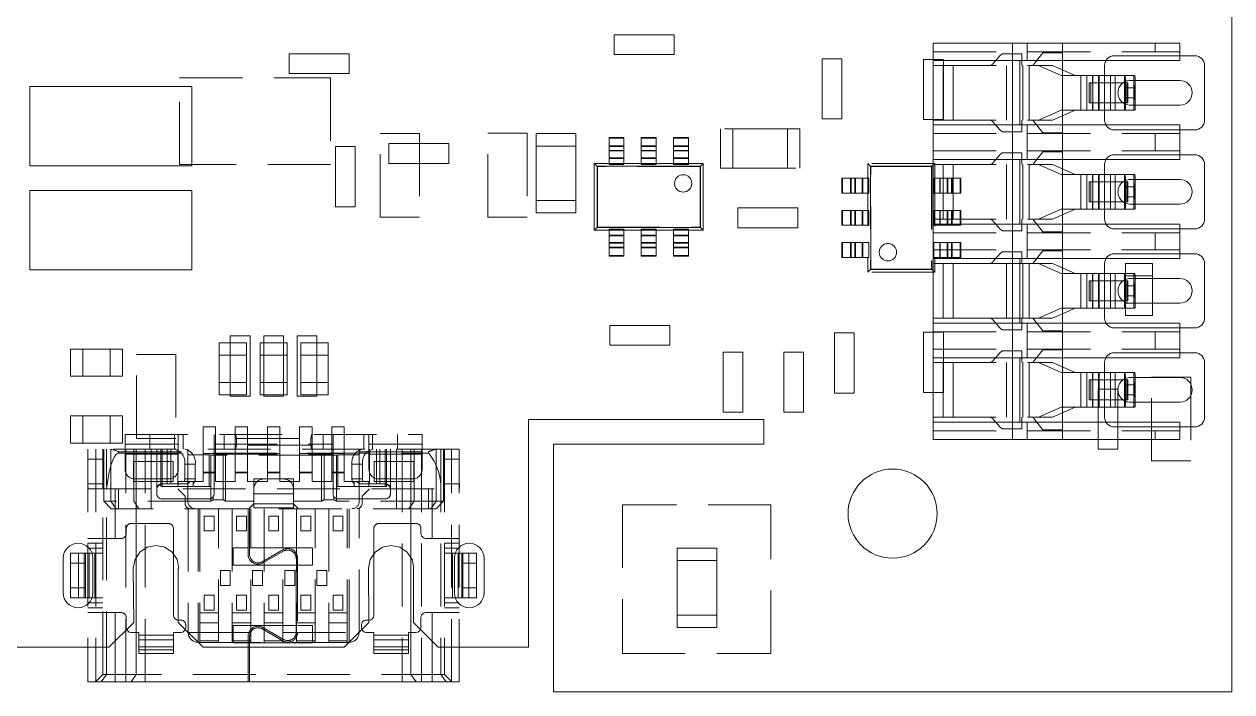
# Model space of a CAD drawing. Header units: millimetres. Extents: x 180.5 to 219.2, y 150.9 to 175.9.
# Drawn here: x 194.83 to 219.21, y 150.93 to 164.42 of the extents above; entities that cross this region are included whole.
import ezdxf

# ---------------------------------------------------------------- set-up
doc = ezdxf.new("R2010")
doc.units = ezdxf.units.MM
doc.linetypes.add('HIDDEN', pattern=[1.905, 1.27, -0.635])

msp = doc.modelspace()

# ---------------------------------------------------------------- linework, layer by layer
at = {"color": 7, "linetype": 'Continuous', "lineweight": 15}
for p, q in [((219.213, 150.934), (219.213, 168.534)), ((207.952, 164.208), (206.737, 164.208)), ((206.737, 163.809), (206.737, 164.208)), ((207.952, 163.809), (207.952, 164.208)), ((213.183, 164.034), (218.163, 164.034)), ((213.183, 156.034), (213.183, 164.034)), ((214.783, 156.034), (214.783, 164.034)), ((215.083, 163.684), (215.083, 164.034)), ((215.793, 164.034), (215.793, 156.034)), ((218.163, 164.034), (218.163, 163.684)), ((200.174, 163.425), (200.174, 163.824)), ((201.389, 163.824), (200.174, 163.824)), ((201.389, 163.425), (201.389, 163.824)), ((207.952, 163.809), (206.737, 163.809)), ((213.183, 163.684), (218.163, 163.684)), ((214.933, 162.384), (214.933, 163.684)), ((214.973, 163.824), (214.973, 163.584)), ((215.193, 163.584), (215.393, 163.844)), ((218.463, 163.784), (216.843, 163.784)), ((201.389, 163.425), (200.174, 163.425)), ((214.991, 163.584), (214.991, 162.484)), ((215.768, 163.384), (215.311, 163.584)), ((215.593, 163.584), (216.05, 163.384)), ((216.643, 162.484), (216.643, 163.584)), ((218.663, 162.484), (218.663, 163.584)), ((198.213, 163.159), (194.938, 163.159)), ((194.938, 163.159), (194.938, 161.559)), ((198.213, 163.159), (198.213, 161.559)), ((217.248, 163.384), (215.768, 163.384)), ((216.335, 163.234), (217.112, 163.234)), ((216.335, 162.834), (216.335, 163.234)), ((216.368, 162.834), (216.368, 163.234)), ((216.4, 163.234), (216.4, 163.384)), ((217.047, 163.234), (217.047, 163.384)), ((217.095, 163.234), (217.095, 162.834)), ((217.112, 163.234), (217.112, 162.834)), ((217.163, 163.284), (218.163, 163.284)), ((217.236, 162.684), (217.236, 163.384)), ((217.263, 162.731), (217.263, 163.336)), ((215.311, 162.484), (215.768, 162.684)), ((216.05, 162.684), (215.593, 162.484)), ((215.768, 162.684), (217.248, 162.684)), ((216.335, 162.834), (217.112, 162.834)), ((216.4, 162.684), (216.4, 162.834)), ((217.047, 162.684), (217.047, 162.834)), ((218.163, 162.784), (217.163, 162.784)), ((214.973, 162.484), (214.973, 162.244)), ((215.393, 162.224), (215.193, 162.484)), ((205.163, 160.859), (205.163, 162.209)), ((205.963, 162.209), (205.163, 162.209)), ((205.963, 162.209), (205.963, 161.959)), ((213.183, 162.384), (218.163, 162.384)), ((215.083, 161.684), (215.083, 162.384)), ((216.843, 162.284), (218.463, 162.284)), ((218.163, 162.384), (218.163, 161.684)), ((201.114, 161.948), (201.114, 160.733)), ((201.513, 161.948), (201.114, 161.948)), ((201.513, 161.948), (201.513, 160.733)), ((203.402, 162.008), (202.187, 162.008)), ((202.187, 161.609), (202.187, 162.008)), ((203.402, 161.609), (203.402, 162.008)), ((205.163, 161.959), (205.963, 161.959)), ((205.963, 161.959), (205.963, 160.609)), ((206.638, 161.588), (206.638, 162.134)), ((206.938, 162.134), (206.638, 162.134)), ((206.938, 161.962), (206.638, 161.962)), ((206.938, 161.588), (206.938, 162.134)), ((207.288, 161.588), (207.288, 162.134)), ((207.588, 162.134), (207.288, 162.134)), ((207.588, 161.962), (207.288, 161.962)), ((207.588, 161.588), (207.588, 162.134)), ((207.938, 161.588), (207.938, 162.134)), ((208.238, 162.134), (207.938, 162.134)), ((208.238, 161.962), (207.938, 161.962)), ((208.238, 161.588), (208.238, 162.134)), ((206.938, 161.871), (206.638, 161.871)), ((206.938, 161.859), (206.638, 161.859)), ((207.588, 161.871), (207.288, 161.871)), ((207.588, 161.859), (207.288, 161.859)), ((208.238, 161.871), (207.938, 161.871)), ((208.238, 161.859), (207.938, 161.859)), ((214.973, 161.824), (214.973, 161.584)), ((215.193, 161.584), (215.393, 161.844)), ((218.463, 161.784), (216.843, 161.784)), ((194.938, 161.559), (198.213, 161.559)), ((203.402, 161.609), (202.187, 161.609)), ((206.401, 161.546), (206.338, 161.609)), ((206.338, 161.609), (208.538, 161.609)), ((206.338, 160.259), (206.338, 161.609)), ((206.394, 160.315), (206.394, 161.553)), ((206.394, 161.553), (208.482, 161.553)), ((206.938, 161.588), (206.638, 161.588)), ((207.588, 161.588), (207.288, 161.588)), ((208.238, 161.588), (207.938, 161.588)), ((208.538, 161.609), (208.475, 161.546)), ((208.482, 161.553), (208.482, 160.315)), ((208.538, 160.259), (208.538, 161.609)), ((213.183, 161.684), (218.163, 161.684)), ((214.933, 160.384), (214.933, 161.684)), ((214.991, 161.584), (214.991, 160.484)), ((215.768, 161.384), (215.311, 161.584)), ((215.593, 161.584), (216.05, 161.384)), ((216.643, 160.484), (216.643, 161.584)), ((218.663, 160.484), (218.663, 161.584)), ((217.248, 161.384), (215.768, 161.384)), ((216.335, 161.234), (217.112, 161.234)), ((216.335, 160.834), (216.335, 161.234)), ((216.368, 160.834), (216.368, 161.234)), ((216.4, 161.234), (216.4, 161.384)), ((217.047, 161.234), (217.047, 161.384)), ((217.095, 161.234), (217.095, 160.834)), ((217.112, 161.234), (217.112, 160.834)), ((217.163, 161.284), (218.163, 161.284)), ((217.236, 160.684), (217.236, 161.384)), ((217.263, 160.731), (217.263, 161.336)), ((194.938, 161.059), (194.938, 159.459)), ((198.213, 161.059), (194.938, 161.059)), ((198.213, 161.059), (198.213, 159.459)), ((201.513, 160.733), (201.114, 160.733)), ((205.963, 160.859), (205.163, 160.859)), ((205.163, 160.859), (205.163, 160.609)), ((216.335, 160.834), (217.112, 160.834)), ((216.4, 160.684), (216.4, 160.834)), ((217.047, 160.684), (217.047, 160.834)), ((218.163, 160.784), (217.163, 160.784)), ((205.963, 160.609), (205.163, 160.609)), ((214.973, 160.484), (214.973, 160.244)), ((215.393, 160.224), (215.193, 160.484)), ((215.311, 160.484), (215.768, 160.684)), ((216.05, 160.684), (215.593, 160.484)), ((215.768, 160.684), (217.248, 160.684)), ((206.338, 160.259), (206.401, 160.322)), ((206.338, 160.259), (208.538, 160.259)), ((206.394, 160.315), (208.482, 160.315)), ((206.938, 160.28), (206.638, 160.28)), ((206.638, 159.734), (206.638, 160.28)), ((206.938, 159.734), (206.938, 160.28)), ((207.588, 160.28), (207.288, 160.28)), ((207.288, 159.734), (207.288, 160.28)), ((207.588, 159.734), (207.588, 160.28)), ((208.238, 160.28), (207.938, 160.28)), ((207.938, 159.734), (207.938, 160.28)), ((208.238, 159.734), (208.238, 160.28)), ((208.538, 160.259), (208.475, 160.322)), ((213.183, 160.384), (218.163, 160.384)), ((215.083, 159.684), (215.083, 160.384)), ((216.843, 160.284), (218.463, 160.284)), ((218.163, 160.384), (218.163, 159.684)), ((206.638, 160.009), (206.938, 160.009)), ((206.938, 159.997), (206.638, 159.997)), ((207.288, 160.009), (207.588, 160.009)), ((207.588, 159.997), (207.288, 159.997)), ((207.938, 160.009), (208.238, 160.009)), ((208.238, 159.997), (207.938, 159.997)), ((206.938, 159.906), (206.638, 159.906)), ((207.588, 159.906), (207.288, 159.906)), ((208.238, 159.906), (207.938, 159.906)), ((214.973, 159.824), (214.973, 159.584)), ((215.193, 159.584), (215.393, 159.844)), ((218.463, 159.784), (216.843, 159.784)), ((206.938, 159.734), (206.638, 159.734)), ((207.588, 159.734), (207.288, 159.734)), ((208.238, 159.734), (207.938, 159.734)), ((213.183, 159.684), (218.163, 159.684)), ((213.183, 159.584), (215.593, 159.584)), ((214.933, 158.384), (214.933, 159.684)), ((214.991, 159.584), (214.991, 158.484)), ((215.768, 159.384), (215.311, 159.584)), ((215.593, 159.584), (216.05, 159.384)), ((216.643, 158.484), (216.643, 159.584)), ((218.663, 158.484), (218.663, 159.584)), ((194.938, 159.459), (198.213, 159.459)), ((217.248, 159.384), (215.768, 159.384)), ((216.4, 159.234), (216.4, 159.384)), ((217.047, 159.234), (217.047, 159.384)), ((217.163, 159.284), (218.163, 159.284)), ((217.236, 158.684), (217.236, 159.384)), ((217.263, 158.731), (217.263, 159.336)), ((216.335, 159.234), (217.112, 159.234)), ((216.335, 158.834), (216.335, 159.234)), ((216.368, 158.834), (216.368, 159.234)), ((217.095, 159.234), (217.095, 158.834)), ((217.112, 159.234), (217.112, 158.834)), ((216.335, 158.834), (217.112, 158.834)), ((216.4, 158.684), (216.4, 158.834)), ((217.047, 158.684), (217.047, 158.834)), ((218.163, 158.784), (217.163, 158.784)), ((215.311, 158.484), (215.768, 158.684)), ((216.05, 158.684), (215.593, 158.484)), ((215.768, 158.684), (217.248, 158.684)), ((206.649, 157.935), (206.649, 158.334)), ((207.864, 158.334), (206.649, 158.334)), ((207.864, 157.935), (207.864, 158.334)), ((213.183, 158.484), (215.593, 158.484)), ((213.183, 158.384), (218.163, 158.384)), ((214.973, 158.484), (214.973, 158.244)), ((215.083, 157.684), (215.083, 158.384)), ((215.393, 158.224), (215.193, 158.484)), ((216.843, 158.284), (218.463, 158.284)), ((218.163, 158.384), (218.163, 157.684)), ((199.313, 157.984), (198.763, 157.984)), ((198.763, 157.984), (198.763, 156.934)), ((199.313, 156.934), (199.313, 157.984)), ((200.138, 157.984), (199.588, 157.984)), ((199.588, 157.984), (199.588, 156.934)), ((200.138, 156.934), (200.138, 157.984)), ((200.963, 157.984), (200.413, 157.984)), ((200.413, 157.984), (200.413, 156.934)), ((200.963, 156.934), (200.963, 157.984)), ((207.864, 157.935), (206.649, 157.935)), ((209.338, 157.798), (208.939, 157.798)), ((208.939, 157.798), (208.939, 156.583)), ((209.338, 157.798), (209.338, 156.583)), ((210.563, 157.798), (210.164, 157.798)), ((210.164, 157.798), (210.164, 156.583)), ((210.563, 157.798), (210.563, 156.583)), ((214.973, 157.824), (214.973, 157.584)), ((215.193, 157.584), (215.393, 157.844)), ((199.313, 157.734), (198.763, 157.734)), ((200.138, 157.734), (199.588, 157.734)), ((200.963, 157.734), (200.413, 157.734)), ((213.183, 157.684), (218.163, 157.684)), ((214.933, 156.384), (214.933, 157.684)), ((214.991, 157.584), (214.991, 156.484)), ((215.768, 157.384), (215.311, 157.584)), ((215.593, 157.584), (216.05, 157.384)), ((216.643, 156.484), (216.643, 157.584)), ((218.463, 157.784), (216.843, 157.784)), ((218.663, 156.484), (218.663, 157.584)), ((217.248, 157.384), (215.768, 157.384)), ((216.4, 157.234), (216.4, 157.384)), ((217.047, 157.234), (217.047, 157.384)), ((217.236, 156.684), (217.236, 157.384)), ((217.263, 156.731), (217.263, 157.336)), ((198.763, 157.184), (199.313, 157.184)), ((199.588, 157.184), (200.138, 157.184)), ((200.413, 157.184), (200.963, 157.184)), ((216.335, 157.234), (217.112, 157.234)), ((216.335, 156.834), (216.335, 157.234)), ((216.368, 156.834), (216.368, 157.234)), ((217.095, 157.234), (217.095, 156.834)), ((217.112, 157.234), (217.112, 156.834)), ((217.163, 157.284), (218.163, 157.284)), ((199.313, 156.934), (198.763, 156.934)), ((200.138, 156.934), (199.588, 156.934)), ((200.963, 156.934), (200.413, 156.934)), ((216.335, 156.834), (217.112, 156.834)), ((216.4, 156.684), (216.4, 156.834)), ((217.047, 156.684), (217.047, 156.834)), ((209.338, 156.583), (208.939, 156.583)), ((210.563, 156.583), (210.164, 156.583)), ((215.311, 156.484), (215.768, 156.684)), ((216.05, 156.684), (215.593, 156.484)), ((215.768, 156.684), (217.248, 156.684)), ((218.163, 156.784), (217.163, 156.784)), ((205.013, 156.434), (209.763, 156.434)), ((205.013, 151.834), (205.013, 156.434)), ((209.763, 156.434), (209.763, 155.934)), ((218.163, 156.384), (213.183, 156.384)), ((214.973, 156.484), (214.973, 156.244)), ((215.083, 156.034), (215.083, 156.384)), ((215.393, 156.224), (215.193, 156.484)), ((218.163, 156.034), (218.163, 156.384)), ((216.843, 156.284), (218.463, 156.284)), ((205.513, 155.934), (205.513, 150.934)), ((209.763, 155.934), (205.513, 155.934)), ((213.183, 156.034), (218.163, 156.034)), ((197.838, 154.234), (197.838, 152.484)), ((201.888, 152.484), (201.888, 154.234)), ((197.312, 153.858), (197.488, 153.893)), ((197.488, 153.893), (197.663, 153.858)), ((202.062, 153.858), (202.238, 153.893)), ((202.238, 153.893), (202.413, 153.858)), ((195.763, 153.734), (195.763, 152.834)), ((196.413, 153.734), (195.763, 153.734)), ((196.063, 152.834), (196.063, 153.734)), ((196.136, 153.734), (196.136, 152.834)), ((197.064, 153.609), (197.163, 153.758)), ((197.163, 153.758), (197.312, 153.858)), ((197.663, 153.858), (197.812, 153.758)), ((197.812, 153.758), (197.912, 153.609)), ((201.814, 153.609), (201.913, 153.758)), ((201.913, 153.758), (202.062, 153.858)), ((202.413, 153.858), (202.562, 153.758)), ((202.562, 153.758), (202.662, 153.609)), ((203.963, 153.734), (203.313, 153.734)), ((203.59, 153.734), (203.59, 152.834)), ((203.663, 153.734), (203.663, 152.834)), ((203.963, 152.834), (203.963, 153.734)), ((208.813, 153.834), (208.013, 153.834)), ((208.013, 152.484), (208.013, 153.834)), ((208.813, 153.834), (208.813, 153.584)), ((195.613, 153.634), (195.613, 152.934)), ((195.763, 153.534), (196.063, 153.534)), ((196.213, 152.934), (196.213, 153.634)), ((197.029, 153.434), (197.064, 153.609)), ((197.038, 152.334), (197.029, 153.434)), ((197.912, 153.609), (197.947, 153.434)), ((197.938, 153.434), (197.938, 152.334)), ((197.947, 153.434), (197.938, 153.434)), ((201.779, 153.434), (201.814, 153.609)), ((201.788, 152.334), (201.779, 153.434)), ((202.662, 153.609), (202.697, 153.434)), ((202.688, 153.434), (202.688, 152.334)), ((202.697, 153.434), (202.688, 153.434)), ((203.513, 153.634), (203.513, 152.934)), ((203.663, 153.534), (203.963, 153.534)), ((204.113, 152.934), (204.113, 153.634)), ((208.013, 153.584), (208.813, 153.584)), ((208.813, 153.584), (208.813, 152.234)), ((196.063, 153.034), (195.763, 153.034)), ((203.963, 153.034), (203.663, 153.034)), ((196.413, 152.834), (195.763, 152.834)), ((203.963, 152.834), (203.313, 152.834)), ((208.813, 152.484), (208.013, 152.484)), ((208.013, 152.484), (208.013, 152.234)), ((196.538, 151.834), (197.038, 152.334)), ((197.938, 152.384), (197.988, 152.384)), ((197.938, 152.334), (198.438, 151.834)), ((201.288, 151.834), (201.788, 152.334)), ((201.738, 152.384), (201.788, 152.384)), ((202.688, 152.334), (203.188, 151.834)), ((208.813, 152.234), (208.013, 152.234)), ((197.138, 152.134), (196.988, 152.134)), ((197.138, 151.707), (197.138, 152.134)), ((197.838, 152.081), (197.138, 152.081)), ((197.838, 151.707), (197.838, 152.134)), ((197.988, 152.134), (197.838, 152.134)), ((199.348, 151.134), (199.348, 152.058)), ((199.378, 151.134), (199.378, 152.058)), ((201.888, 152.134), (201.738, 152.134)), ((201.888, 151.707), (201.888, 152.134)), ((202.588, 152.081), (201.888, 152.081)), ((202.588, 151.707), (202.588, 152.134)), ((202.738, 152.134), (202.588, 152.134)), ((196.538, 151.834), (194.433, 151.834)), ((197.838, 151.846), (197.138, 151.846)), ((197.138, 151.782), (197.838, 151.782)), ((197.838, 151.707), (197.138, 151.707)), ((198.438, 151.834), (201.288, 151.834)), ((202.588, 151.846), (201.888, 151.846)), ((201.888, 151.782), (202.588, 151.782)), ((202.588, 151.707), (201.888, 151.707)), ((203.188, 151.834), (205.013, 151.834)), ((203.613, 151.134), (196.113, 151.134)), ((205.513, 150.934), (219.213, 150.934))]:
    msp.add_line(p, q, dxfattribs=at)
at = {"color": 7, "linetype": 'HIDDEN', "lineweight": 0}
for p, q in [((217.663, 164.034), (217.663, 163.859)), ((210.938, 163.723), (210.938, 162.508)), ((211.337, 163.723), (210.938, 163.723)), ((211.337, 163.723), (211.337, 162.508)), ((212.989, 163.71), (212.989, 162.495)), ((213.388, 163.71), (212.989, 163.71)), ((213.183, 163.859), (218.163, 163.859)), ((213.388, 163.71), (213.388, 162.495)), ((214.388, 163.618), (214.537, 163.79)), ((214.613, 163.824), (214.973, 163.824)), ((215.393, 163.844), (215.793, 163.844)), ((213.183, 163.584), (215.593, 163.584)), ((213.383, 163.584), (213.383, 162.484)), ((213.583, 162.484), (213.583, 163.584)), ((214.663, 163.584), (214.663, 162.484)), ((215.122, 163.584), (215.122, 162.484)), ((197.963, 161.584), (197.963, 163.334)), ((197.963, 163.334), (201.013, 163.334)), ((201.013, 163.334), (201.013, 161.584)), ((216.163, 163.384), (216.163, 162.684)), ((216.283, 162.684), (216.283, 163.384)), ((216.403, 162.684), (216.403, 163.384)), ((216.523, 162.684), (216.523, 163.384)), ((216.532, 163.384), (216.532, 162.684)), ((216.763, 163.384), (216.763, 162.684)), ((216.855, 162.684), (216.855, 163.384)), ((217.042, 163.384), (217.044, 163.384)), ((217.044, 163.384), (217.044, 162.684)), ((217.062, 162.759), (217.062, 163.309)), ((217.063, 162.73), (217.063, 163.335)), ((217.261, 163.294), (217.262, 163.336)), ((217.261, 162.774), (217.261, 163.294)), ((217.257, 163.134), (217.057, 163.134)), ((217.057, 163.134), (217.057, 162.934)), ((217.057, 162.934), (217.257, 162.934)), ((217.257, 162.934), (217.257, 163.134)), ((217.044, 162.684), (217.042, 162.684)), ((211.337, 162.508), (210.938, 162.508)), ((213.388, 162.495), (212.989, 162.495)), ((213.183, 162.484), (215.593, 162.484)), ((214.537, 162.278), (214.388, 162.45)), ((202.013, 162.214), (202.809, 162.214)), ((202.013, 160.522), (202.013, 162.214)), ((202.809, 162.214), (202.809, 160.522)), ((204.188, 160.524), (204.188, 162.216)), ((204.188, 162.216), (204.984, 162.216)), ((204.984, 162.216), (204.984, 160.524)), ((208.888, 161.509), (208.888, 162.309)), ((210.238, 162.309), (208.888, 162.309)), ((209.138, 162.309), (209.138, 161.509)), ((210.238, 161.509), (210.238, 162.309)), ((210.238, 162.309), (210.488, 162.309)), ((210.488, 161.509), (210.488, 162.309)), ((213.183, 162.209), (218.163, 162.209)), ((214.973, 162.244), (214.613, 162.244)), ((215.793, 162.224), (215.393, 162.224)), ((217.663, 161.859), (217.663, 162.209)), ((206.938, 162.121), (206.638, 162.121)), ((206.638, 161.949), (206.938, 161.949)), ((207.588, 162.121), (207.288, 162.121)), ((207.288, 161.949), (207.588, 161.949)), ((208.238, 162.121), (207.938, 162.121)), ((207.938, 161.949), (208.238, 161.949)), ((206.938, 161.721), (206.638, 161.721)), ((206.938, 161.709), (206.638, 161.709)), ((207.588, 161.721), (207.288, 161.721)), ((207.588, 161.709), (207.288, 161.709)), ((208.238, 161.721), (207.938, 161.721)), ((208.238, 161.709), (207.938, 161.709)), ((213.183, 161.859), (218.163, 161.859)), ((214.388, 161.618), (214.537, 161.79)), ((214.613, 161.824), (214.973, 161.824)), ((215.393, 161.844), (215.793, 161.844)), ((201.013, 161.584), (197.963, 161.584)), ((206.401, 161.546), (206.401, 160.322)), ((208.475, 161.546), (206.401, 161.546)), ((208.475, 160.322), (208.475, 161.546)), ((208.888, 161.509), (209.138, 161.509)), ((209.138, 161.509), (210.488, 161.509)), ((211.863, 161.609), (211.926, 161.546)), ((211.863, 161.609), (211.863, 159.409)), ((213.213, 161.609), (211.863, 161.609)), ((213.157, 161.553), (211.919, 161.553)), ((211.919, 161.553), (211.919, 159.465)), ((211.926, 159.472), (211.926, 161.546)), ((211.926, 161.546), (213.15, 161.546)), ((213.15, 161.546), (213.213, 161.609)), ((213.15, 161.546), (213.15, 159.472)), ((213.157, 161.553), (213.157, 159.465)), ((213.183, 161.584), (215.593, 161.584)), ((213.213, 161.609), (213.213, 159.409)), ((213.383, 161.584), (213.383, 160.484)), ((213.583, 160.484), (213.583, 161.584)), ((214.663, 161.584), (214.663, 160.484)), ((215.122, 161.584), (215.122, 160.484)), ((211.338, 161.309), (211.884, 161.309)), ((211.338, 161.009), (211.338, 161.309)), ((211.351, 161.009), (211.351, 161.309)), ((211.51, 161.009), (211.51, 161.309)), ((211.523, 161.309), (211.523, 161.009)), ((211.601, 161.009), (211.601, 161.309)), ((211.613, 161.009), (211.613, 161.309)), ((211.751, 161.009), (211.751, 161.309)), ((211.763, 161.009), (211.763, 161.309)), ((211.884, 161.009), (211.884, 161.309)), ((213.192, 161.309), (213.738, 161.309)), ((213.192, 161.009), (213.192, 161.309)), ((213.313, 161.309), (213.313, 161.009)), ((213.325, 161.309), (213.325, 161.009)), ((213.463, 161.309), (213.463, 161.009)), ((213.475, 161.009), (213.475, 161.309)), ((213.553, 161.009), (213.553, 161.309)), ((213.566, 161.009), (213.566, 161.309)), ((213.725, 161.009), (213.725, 161.309)), ((213.738, 161.009), (213.738, 161.309)), ((216.163, 161.384), (216.163, 160.684)), ((216.283, 160.684), (216.283, 161.384)), ((216.403, 160.684), (216.403, 161.384)), ((216.523, 160.684), (216.523, 161.384)), ((216.532, 161.384), (216.532, 160.684)), ((216.763, 161.384), (216.763, 160.684)), ((216.855, 160.684), (216.855, 161.384)), ((217.042, 161.384), (217.044, 161.384)), ((217.044, 161.384), (217.044, 160.684)), ((217.062, 160.759), (217.062, 161.309)), ((217.063, 160.73), (217.063, 161.335)), ((217.261, 161.294), (217.262, 161.336)), ((217.261, 160.774), (217.261, 161.294)), ((211.338, 161.009), (211.884, 161.009)), ((213.192, 161.009), (213.738, 161.009)), ((217.257, 161.134), (217.057, 161.134)), ((217.057, 161.134), (217.057, 160.934)), ((217.257, 160.934), (217.257, 161.134)), ((217.057, 160.934), (217.257, 160.934)), ((202.809, 160.522), (202.013, 160.522)), ((204.984, 160.524), (204.188, 160.524)), ((210.452, 160.709), (209.237, 160.709)), ((209.237, 160.31), (209.237, 160.709)), ((210.452, 160.31), (210.452, 160.709)), ((211.338, 160.659), (211.884, 160.659)), ((211.338, 160.359), (211.338, 160.659)), ((211.351, 160.359), (211.351, 160.659)), ((211.51, 160.359), (211.51, 160.659)), ((211.523, 160.659), (211.523, 160.359)), ((211.601, 160.359), (211.601, 160.659)), ((211.613, 160.359), (211.613, 160.659)), ((211.751, 160.359), (211.751, 160.659)), ((211.763, 160.359), (211.763, 160.659)), ((211.884, 160.359), (211.884, 160.659)), ((213.183, 160.484), (215.593, 160.484)), ((213.192, 160.659), (213.738, 160.659)), ((213.192, 160.359), (213.192, 160.659)), ((213.313, 160.659), (213.313, 160.359)), ((213.325, 160.659), (213.325, 160.359)), ((213.463, 160.659), (213.463, 160.359)), ((213.475, 160.359), (213.475, 160.659)), ((213.553, 160.359), (213.553, 160.659)), ((213.566, 160.359), (213.566, 160.659)), ((213.725, 160.359), (213.725, 160.659)), ((213.738, 160.359), (213.738, 160.659)), ((217.044, 160.684), (217.042, 160.684)), ((206.401, 160.322), (208.475, 160.322)), ((210.452, 160.31), (209.237, 160.31)), ((211.338, 160.359), (211.884, 160.359)), ((213.192, 160.359), (213.738, 160.359)), ((214.537, 160.278), (214.388, 160.45)), ((214.973, 160.244), (214.613, 160.244)), ((206.638, 160.159), (206.938, 160.159)), ((206.638, 160.147), (206.938, 160.147)), ((207.288, 160.159), (207.588, 160.159)), ((207.288, 160.147), (207.588, 160.147)), ((207.938, 160.159), (208.238, 160.159)), ((207.938, 160.147), (208.238, 160.147)), ((211.338, 159.709), (211.338, 160.009)), ((211.338, 160.009), (211.884, 160.009)), ((211.351, 159.709), (211.351, 160.009)), ((211.51, 159.709), (211.51, 160.009)), ((211.523, 160.009), (211.523, 159.709)), ((211.601, 159.709), (211.601, 160.009)), ((211.613, 159.709), (211.613, 160.009)), ((211.751, 159.709), (211.751, 160.009)), ((211.763, 159.709), (211.763, 160.009)), ((211.884, 159.709), (211.884, 160.009)), ((213.183, 160.209), (218.163, 160.209)), ((213.192, 160.009), (213.738, 160.009)), ((213.192, 159.709), (213.192, 160.009)), ((213.313, 160.009), (213.313, 159.709)), ((213.325, 160.009), (213.325, 159.709)), ((213.463, 160.009), (213.463, 159.709)), ((213.475, 159.709), (213.475, 160.009)), ((213.553, 159.709), (213.553, 160.009)), ((213.566, 159.709), (213.566, 160.009)), ((213.725, 159.709), (213.725, 160.009)), ((213.738, 159.709), (213.738, 160.009)), ((215.793, 160.224), (215.393, 160.224)), ((217.663, 159.859), (217.663, 160.209)), ((206.938, 159.919), (206.638, 159.919)), ((206.938, 159.747), (206.638, 159.747)), ((207.588, 159.919), (207.288, 159.919)), ((207.588, 159.747), (207.288, 159.747)), ((208.238, 159.919), (207.938, 159.919)), ((208.238, 159.747), (207.938, 159.747)), ((213.183, 159.859), (218.163, 159.859)), ((214.388, 159.618), (214.537, 159.79)), ((214.613, 159.824), (214.973, 159.824)), ((215.393, 159.844), (215.793, 159.844)), ((211.338, 159.709), (211.884, 159.709)), ((213.192, 159.709), (213.738, 159.709)), ((213.383, 159.584), (213.383, 158.484)), ((213.583, 158.484), (213.583, 159.584)), ((214.663, 159.584), (214.663, 158.484)), ((215.122, 159.584), (215.122, 158.484)), ((217.613, 159.584), (217.063, 159.584)), ((217.063, 159.584), (217.063, 159.335)), ((217.613, 158.534), (217.613, 159.584)), ((211.926, 159.472), (211.863, 159.409)), ((213.213, 159.409), (211.863, 159.409)), ((211.919, 159.465), (213.157, 159.465)), ((213.15, 159.472), (211.926, 159.472)), ((213.15, 159.472), (213.213, 159.409)), ((216.163, 159.384), (216.163, 158.684)), ((216.283, 158.684), (216.283, 159.384)), ((216.403, 158.684), (216.403, 159.384)), ((216.523, 158.684), (216.523, 159.384)), ((216.532, 159.384), (216.532, 158.684)), ((216.763, 159.384), (216.763, 158.684)), ((216.855, 158.684), (216.855, 159.384)), ((217.042, 159.384), (217.044, 159.384)), ((217.044, 159.384), (217.044, 158.684)), ((217.062, 158.759), (217.062, 159.309)), ((217.063, 158.73), (217.063, 159.335)), ((217.613, 159.334), (217.063, 159.334)), ((217.261, 159.294), (217.262, 159.336)), ((217.261, 158.774), (217.261, 159.294)), ((217.257, 159.134), (217.057, 159.134)), ((217.057, 159.134), (217.057, 158.934)), ((217.257, 158.934), (217.257, 159.134)), ((217.057, 158.934), (217.257, 158.934)), ((217.063, 158.784), (217.163, 158.784)), ((217.044, 158.684), (217.042, 158.684)), ((217.063, 158.73), (217.063, 158.534)), ((217.613, 158.534), (217.063, 158.534)), ((214.537, 158.278), (214.388, 158.45)), ((198.988, 158.123), (198.988, 156.908)), ((199.387, 158.123), (198.988, 158.123)), ((199.387, 158.123), (199.387, 156.908)), ((199.663, 158.123), (199.663, 156.908)), ((200.062, 158.123), (199.663, 158.123)), ((200.062, 158.123), (200.062, 156.908)), ((200.338, 158.123), (200.338, 156.908)), ((200.737, 158.123), (200.338, 158.123)), ((200.737, 158.123), (200.737, 156.908)), ((211.588, 158.185), (211.189, 158.185)), ((211.189, 158.185), (211.189, 156.97)), ((211.588, 158.185), (211.588, 156.97)), ((212.988, 158.198), (212.988, 156.983)), ((213.387, 158.198), (212.988, 158.198)), ((213.183, 158.209), (218.163, 158.209)), ((213.387, 158.198), (213.387, 156.983)), ((214.973, 158.244), (214.613, 158.244)), ((215.793, 158.224), (215.393, 158.224)), ((217.663, 157.859), (217.663, 158.209)), ((195.763, 157.859), (195.763, 157.309)), ((196.813, 157.859), (195.763, 157.859)), ((196.013, 157.859), (196.013, 157.309)), ((196.563, 157.309), (196.563, 157.859)), ((196.813, 157.859), (196.813, 157.309)), ((213.183, 157.859), (218.163, 157.859)), ((214.388, 157.618), (214.537, 157.79)), ((214.613, 157.824), (214.973, 157.824)), ((215.393, 157.844), (215.793, 157.844)), ((197.092, 157.746), (197.888, 157.746)), ((197.092, 156.054), (197.092, 157.746)), ((197.888, 157.746), (197.888, 156.054)), ((213.183, 157.584), (215.593, 157.584)), ((213.383, 157.584), (213.383, 156.484)), ((213.583, 156.484), (213.583, 157.584)), ((214.663, 157.584), (214.663, 156.484)), ((215.122, 157.584), (215.122, 156.484)), ((195.763, 157.309), (196.813, 157.309)), ((216.163, 157.384), (216.163, 156.684)), ((216.283, 156.684), (216.283, 157.384)), ((216.403, 156.684), (216.403, 157.384)), ((216.523, 156.684), (216.523, 157.384)), ((216.532, 157.384), (216.532, 156.684)), ((216.763, 157.384), (216.763, 156.684)), ((216.855, 156.684), (216.855, 157.384)), ((217.042, 157.384), (217.044, 157.384)), ((217.044, 157.384), (217.044, 156.684)), ((217.062, 156.759), (217.062, 157.309)), ((217.063, 156.73), (217.063, 157.335)), ((217.261, 157.294), (217.262, 157.336)), ((217.257, 157.134), (217.057, 157.134)), ((217.057, 157.134), (217.057, 156.934)), ((217.257, 156.934), (217.257, 157.134)), ((217.261, 156.774), (217.261, 157.294)), ((217.592, 157.289), (218.388, 157.289)), ((217.592, 155.597), (217.592, 157.289)), ((218.388, 157.289), (218.388, 155.597)), ((199.387, 156.908), (198.988, 156.908)), ((200.062, 156.908), (199.663, 156.908)), ((200.737, 156.908), (200.338, 156.908)), ((211.588, 156.97), (211.189, 156.97)), ((213.387, 156.983), (212.988, 156.983)), ((216.513, 157.048), (216.513, 155.833)), ((216.912, 157.048), (216.513, 157.048)), ((216.912, 157.048), (216.912, 155.833)), ((217.057, 156.934), (217.257, 156.934)), ((217.044, 156.684), (217.042, 156.684)), ((195.763, 156.509), (195.763, 155.959)), ((196.813, 156.509), (195.763, 156.509)), ((196.013, 156.509), (196.013, 155.959)), ((196.563, 155.959), (196.563, 156.509)), ((196.813, 156.509), (196.813, 155.959)), ((213.183, 156.484), (215.593, 156.484)), ((214.537, 156.278), (214.388, 156.45)), ((196.863, 156.134), (196.863, 155.434)), ((196.863, 156.134), (202.863, 156.134)), ((197.363, 156.134), (197.363, 155.834)), ((197.863, 156.134), (197.863, 155.834)), ((197.938, 155.434), (197.938, 156.134)), ((198.038, 155.834), (198.038, 156.134)), ((198.438, 156.284), (198.438, 155.184)), ((198.438, 156.284), (198.688, 156.284)), ((198.663, 156.134), (198.663, 154.934)), ((198.688, 156.284), (198.688, 155.184)), ((198.863, 155.834), (198.863, 156.134)), ((199.338, 156.284), (199.088, 156.284)), ((199.088, 156.284), (199.088, 155.184)), ((199.338, 156.284), (199.338, 155.184)), ((199.988, 156.284), (199.738, 156.284)), ((199.738, 156.284), (199.738, 155.184)), ((199.988, 156.284), (199.988, 155.184)), ((200.638, 156.284), (200.388, 156.284)), ((200.388, 156.284), (200.388, 155.184)), ((200.638, 156.284), (200.638, 155.184)), ((200.863, 155.834), (200.863, 156.134)), ((201.038, 155.184), (201.038, 156.284)), ((201.038, 156.284), (201.288, 156.284)), ((201.063, 154.934), (201.063, 156.134)), ((201.288, 156.284), (201.288, 155.184)), ((201.688, 155.834), (201.688, 156.134)), ((201.788, 156.134), (201.788, 155.434)), ((201.863, 155.834), (201.863, 156.134)), ((202.363, 155.834), (202.363, 156.134)), ((202.863, 155.434), (202.863, 156.134)), ((213.183, 156.209), (218.163, 156.209)), ((214.973, 156.244), (214.613, 156.244)), ((215.793, 156.224), (215.393, 156.224)), ((217.663, 156.209), (217.663, 156.034)), ((195.763, 155.959), (196.813, 155.959)), ((197.938, 155.934), (196.863, 155.934)), ((197.888, 156.054), (197.092, 156.054)), ((198.663, 155.934), (201.063, 155.934)), ((199.106, 156.054), (200.619, 156.054)), ((200.619, 155.914), (199.106, 155.914)), ((199.113, 155.914), (199.113, 156.054)), ((200.613, 156.054), (200.613, 155.914)), ((202.863, 155.934), (201.788, 155.934)), ((196.113, 155.834), (196.113, 151.134)), ((203.613, 155.834), (196.113, 155.834)), ((196.113, 155.634), (196.413, 155.634)), ((196.274, 155.834), (196.274, 151.134)), ((196.413, 151.284), (196.413, 155.834)), ((196.433, 155.834), (196.433, 154.784)), ((196.486, 151.284), (196.486, 155.834)), ((196.579, 155.834), (196.579, 154.784)), ((196.733, 155.754), (196.733, 155.784)), ((196.733, 155.784), (198.133, 155.784)), ((196.733, 155.754), (202.993, 155.754)), ((197.938, 155.734), (196.863, 155.734)), ((196.877, 151.134), (196.877, 155.834)), ((197.038, 154.784), (197.038, 155.834)), ((197.266, 151.134), (197.266, 155.834)), ((197.392, 155.834), (197.392, 154.634)), ((197.503, 155.834), (197.503, 154.934)), ((197.583, 155.084), (197.583, 155.834)), ((197.613, 155.084), (197.613, 155.834)), ((197.715, 155.134), (197.715, 155.834)), ((197.786, 155.834), (197.786, 155.134)), ((197.927, 155.834), (197.927, 155.134)), ((198.133, 155.834), (198.133, 154.784)), ((198.563, 155.723), (198.133, 155.723)), ((198.688, 155.75), (198.438, 155.75)), ((198.593, 155.714), (198.563, 155.723)), ((198.563, 155.723), (198.563, 155.084)), ((198.593, 154.784), (198.593, 155.714)), ((198.593, 155.714), (198.663, 155.713)), ((198.663, 155.734), (201.063, 155.734)), ((198.841, 155.713), (198.663, 155.713)), ((198.841, 155.713), (198.893, 155.714)), ((198.841, 154.814), (198.841, 155.713)), ((200.833, 155.714), (198.893, 155.714)), ((198.893, 155.714), (198.893, 154.784)), ((199.338, 155.75), (199.088, 155.75)), ((199.988, 155.75), (199.738, 155.75)), ((200.638, 155.75), (200.388, 155.75)), ((200.833, 154.784), (200.833, 155.714)), ((200.833, 155.714), (200.885, 155.713)), ((200.885, 155.713), (200.885, 154.814)), ((201.063, 155.713), (200.885, 155.713)), ((201.288, 155.75), (201.038, 155.75)), ((201.063, 155.713), (201.133, 155.714)), ((201.163, 155.723), (201.133, 155.714)), ((201.133, 155.714), (201.133, 154.784)), ((201.593, 155.723), (201.163, 155.723)), ((201.163, 155.084), (201.163, 155.723)), ((201.593, 155.834), (201.593, 154.784)), ((201.593, 155.784), (202.993, 155.784)), ((201.788, 155.734), (202.863, 155.734)), ((201.799, 155.134), (201.799, 155.834)), ((201.94, 155.134), (201.94, 155.834)), ((202.011, 155.834), (202.011, 155.134)), ((202.113, 155.834), (202.113, 155.084)), ((202.143, 155.834), (202.143, 155.084)), ((202.223, 154.934), (202.223, 155.834)), ((202.344, 154.634), (202.344, 155.834)), ((202.459, 155.834), (202.459, 151.134)), ((202.698, 155.834), (202.698, 154.784)), ((202.848, 155.834), (202.848, 151.134)), ((202.993, 155.784), (202.993, 155.754)), ((203.146, 154.784), (203.146, 155.834)), ((203.24, 155.834), (203.24, 151.284)), ((203.293, 154.784), (203.293, 155.834)), ((203.313, 155.834), (203.313, 151.284)), ((203.313, 155.634), (203.613, 155.634)), ((203.452, 151.134), (203.452, 155.834)), ((203.613, 151.134), (203.613, 155.834)), ((216.912, 155.833), (216.513, 155.833)), ((218.388, 155.597), (217.592, 155.597)), ((197.833, 155.584), (197.033, 155.584)), ((197.033, 155.584), (197.033, 155.184)), ((197.833, 155.184), (197.833, 155.584)), ((198.068, 155.234), (198.068, 155.534)), ((198.068, 155.534), (198.28, 155.534)), ((198.28, 155.534), (198.28, 155.234)), ((198.438, 155.374), (198.688, 155.374)), ((198.688, 155.356), (198.438, 155.356)), ((199.088, 155.374), (199.338, 155.374)), ((199.338, 155.356), (199.088, 155.356)), ((199.738, 155.374), (199.988, 155.374)), ((199.988, 155.356), (199.738, 155.356)), ((200.388, 155.374), (200.638, 155.374)), ((200.638, 155.356), (200.388, 155.356)), ((201.038, 155.374), (201.288, 155.374)), ((201.288, 155.356), (201.038, 155.356)), ((201.445, 155.234), (201.445, 155.534)), ((201.445, 155.534), (201.657, 155.534)), ((201.657, 155.234), (201.657, 155.534)), ((201.893, 155.584), (201.893, 155.184)), ((202.693, 155.584), (201.893, 155.584)), ((202.693, 155.184), (202.693, 155.584)), ((196.113, 155.134), (196.413, 155.134)), ((197.033, 155.184), (197.833, 155.184)), ((197.738, 155.234), (197.063, 155.234)), ((198.131, 155.134), (197.602, 155.134)), ((198.438, 155.184), (197.938, 155.184)), ((197.938, 155.184), (197.938, 155.084)), ((198.28, 155.234), (198.068, 155.234)), ((198.181, 155.184), (198.131, 155.134)), ((198.238, 155.084), (198.238, 155.184)), ((198.688, 155.184), (199.088, 155.184)), ((199.338, 155.184), (199.738, 155.184)), ((199.463, 154.651), (199.463, 155.234)), ((200.263, 155.234), (199.463, 155.234)), ((199.988, 155.184), (200.388, 155.184)), ((200.263, 155.234), (200.263, 154.651)), ((200.638, 155.184), (201.038, 155.184)), ((201.788, 155.184), (201.288, 155.184)), ((201.445, 155.234), (201.657, 155.234)), ((201.488, 155.184), (201.488, 155.084)), ((201.594, 155.134), (201.544, 155.184)), ((202.124, 155.134), (201.594, 155.134)), ((201.788, 155.084), (201.788, 155.184)), ((201.893, 155.184), (202.693, 155.184)), ((201.988, 155.234), (202.663, 155.234)), ((203.313, 155.134), (203.613, 155.134)), ((196.122, 155.034), (203.604, 155.034)), ((196.663, 155.034), (196.663, 154.034)), ((196.733, 154.634), (196.733, 155.034)), ((197.583, 155.084), (198.593, 155.084)), ((198.077, 154.884), (197.927, 155.034)), ((198.077, 154.734), (198.077, 154.884)), ((198.645, 154.877), (198.645, 154.814)), ((200.263, 154.934), (199.463, 154.934)), ((201.081, 154.814), (201.081, 154.877)), ((201.133, 155.084), (202.143, 155.084)), ((201.799, 155.034), (201.649, 154.884)), ((201.649, 154.884), (201.649, 154.734)), ((202.993, 155.034), (202.993, 154.634)), ((203.063, 154.034), (203.063, 155.034)), ((198.593, 154.784), (196.433, 154.784)), ((196.433, 154.784), (196.583, 154.634)), ((196.685, 154.634), (196.579, 154.784)), ((203.143, 154.634), (196.583, 154.634)), ((197.144, 154.634), (197.038, 154.784)), ((197.603, 154.834), (198.563, 154.834)), ((198.138, 154.634), (198.138, 152.134)), ((198.338, 154.634), (198.338, 151.934)), ((198.373, 154.634), (198.373, 151.934)), ((198.841, 154.814), (198.645, 154.814)), ((198.753, 151.934), (198.753, 154.634)), ((198.893, 154.784), (199.463, 154.784)), ((199.025, 154.634), (199.025, 151.934)), ((199.348, 153.71), (199.348, 154.634)), ((199.463, 154.734), (199.363, 154.634)), ((199.378, 154.634), (199.378, 153.71)), ((199.4, 151.934), (199.4, 154.634)), ((199.463, 154.734), (200.263, 154.734)), ((199.463, 154.651), (200.263, 154.651)), ((199.675, 154.634), (199.675, 151.934)), ((200.05, 151.934), (200.05, 154.634)), ((200.263, 154.784), (200.833, 154.784)), ((200.363, 154.634), (200.263, 154.734)), ((200.323, 154.634), (200.323, 151.934)), ((200.7, 151.934), (200.7, 154.634)), ((201.081, 154.814), (200.885, 154.814)), ((200.975, 154.634), (200.975, 151.934)), ((203.293, 154.784), (201.133, 154.784)), ((201.163, 154.834), (202.123, 154.834)), ((201.35, 151.934), (201.35, 154.634)), ((201.388, 151.934), (201.388, 154.634)), ((201.588, 152.134), (201.588, 154.634)), ((202.698, 154.784), (202.592, 154.634)), ((203.04, 154.634), (203.146, 154.784)), ((203.143, 154.634), (203.293, 154.784)), ((206.906, 154.711), (206.906, 151.711)), ((209.906, 154.711), (206.906, 154.711)), ((209.906, 151.711), (209.906, 154.711)), ((198.463, 154.184), (198.463, 154.484)), ((198.463, 154.484), (198.663, 154.484)), ((198.663, 154.484), (198.663, 154.184)), ((199.113, 154.484), (199.313, 154.484)), ((199.113, 154.184), (199.113, 154.484)), ((199.313, 154.484), (199.313, 154.184)), ((199.763, 154.484), (199.963, 154.484)), ((199.763, 154.184), (199.763, 154.484)), ((199.963, 154.484), (199.963, 154.184)), ((200.413, 154.484), (200.613, 154.484)), ((200.413, 154.184), (200.413, 154.484)), ((200.613, 154.484), (200.613, 154.184)), ((201.063, 154.484), (201.263, 154.484)), ((201.063, 154.184), (201.063, 154.484)), ((201.263, 154.484), (201.263, 154.184)), ((196.888, 154.134), (196.888, 154.234)), ((196.988, 154.334), (197.738, 154.334)), ((198.663, 154.184), (198.463, 154.184)), ((199.313, 154.184), (199.113, 154.184)), ((199.963, 154.184), (199.763, 154.184)), ((200.613, 154.184), (200.413, 154.184)), ((201.263, 154.184), (201.063, 154.184)), ((201.988, 154.334), (202.738, 154.334)), ((202.838, 154.234), (202.838, 154.134)), ((196.788, 154.034), (196.113, 154.034)), ((196.413, 153.934), (196.113, 153.934)), ((202.938, 154.034), (203.613, 154.034)), ((203.613, 153.934), (203.313, 153.934)), ((195.924, 153.734), (195.924, 152.834)), ((196.04, 153.734), (196.04, 152.834)), ((196.252, 153.734), (196.252, 152.834)), ((199.048, 153.844), (199.348, 153.844)), ((199.048, 153.494), (199.048, 153.844)), ((199.378, 153.844), (200.648, 153.844)), ((199.633, 153.563), (200.048, 153.802)), ((200.063, 153.776), (199.648, 153.537)), ((200.648, 153.844), (200.648, 153.494)), ((203.474, 152.834), (203.474, 153.734)), ((203.686, 152.834), (203.686, 153.734)), ((203.802, 152.834), (203.802, 153.734)), ((200.318, 153.494), (199.048, 153.494)), ((200.318, 152.139), (200.318, 153.629)), ((200.348, 153.629), (200.348, 152.139)), ((200.648, 153.494), (200.348, 153.494)), ((198.788, 153.384), (198.988, 153.384)), ((198.788, 153.084), (198.788, 153.384)), ((198.988, 153.384), (198.988, 153.084)), ((199.438, 153.384), (199.638, 153.384)), ((199.438, 153.084), (199.438, 153.384)), ((199.638, 153.384), (199.638, 153.084)), ((200.088, 153.384), (200.288, 153.384)), ((200.088, 153.084), (200.088, 153.384)), ((200.288, 153.384), (200.288, 153.084)), ((200.738, 153.384), (200.938, 153.384)), ((200.738, 153.084), (200.738, 153.384)), ((200.938, 153.384), (200.938, 153.084)), ((198.988, 153.084), (198.788, 153.084)), ((199.638, 153.084), (199.438, 153.084)), ((200.288, 153.084), (200.088, 153.084)), ((200.938, 153.084), (200.738, 153.084)), ((198.463, 152.884), (198.663, 152.884)), ((198.463, 152.584), (198.463, 152.884)), ((198.663, 152.884), (198.663, 152.584)), ((199.113, 152.584), (199.113, 152.884)), ((199.113, 152.884), (199.313, 152.884)), ((199.313, 152.884), (199.313, 152.584)), ((199.763, 152.884), (199.963, 152.884)), ((199.763, 152.584), (199.763, 152.884)), ((199.963, 152.884), (199.963, 152.584)), ((200.413, 152.584), (200.413, 152.884)), ((200.413, 152.884), (200.613, 152.884)), ((200.613, 152.884), (200.613, 152.584)), ((201.063, 152.884), (201.263, 152.884)), ((201.063, 152.584), (201.063, 152.884)), ((201.263, 152.884), (201.263, 152.584)), ((196.113, 152.634), (196.413, 152.634)), ((196.788, 152.534), (196.113, 152.534)), ((196.888, 152.234), (196.888, 152.434)), ((198.373, 152.53), (198.753, 152.53)), ((198.663, 152.584), (198.463, 152.584)), ((199.025, 152.53), (199.4, 152.53)), ((199.313, 152.584), (199.113, 152.584)), ((199.675, 152.53), (200.05, 152.53)), ((199.963, 152.584), (199.763, 152.584)), ((200.323, 152.53), (200.7, 152.53)), ((200.613, 152.584), (200.413, 152.584)), ((200.975, 152.53), (201.35, 152.53)), ((201.263, 152.584), (201.063, 152.584)), ((202.838, 152.434), (202.838, 152.234)), ((203.613, 152.534), (202.938, 152.534)), ((203.313, 152.634), (203.613, 152.634)), ((198.088, 152.284), (198.088, 152.234)), ((198.373, 152.33), (198.753, 152.33)), ((199.025, 152.33), (199.4, 152.33)), ((199.048, 152.274), (200.318, 152.274)), ((199.048, 151.924), (199.048, 152.274)), ((200.048, 151.965), (199.633, 152.205)), ((199.648, 152.231), (200.063, 151.991)), ((199.675, 152.33), (200.05, 152.33)), ((200.323, 152.33), (200.7, 152.33)), ((200.348, 152.274), (200.648, 152.274)), ((200.648, 152.274), (200.648, 151.924)), ((200.975, 152.33), (201.35, 152.33)), ((201.638, 152.234), (201.638, 152.284)), ((197.138, 151.988), (197.838, 151.988)), ((198.138, 152.134), (201.588, 152.134)), ((198.373, 151.964), (198.753, 151.964)), ((199.025, 151.964), (199.4, 151.964)), ((199.675, 151.964), (200.05, 151.964)), ((200.323, 151.964), (200.7, 151.964)), ((200.975, 151.964), (201.35, 151.964)), ((201.888, 151.988), (202.588, 151.988)), ((198.338, 151.934), (201.388, 151.934)), ((199.348, 151.924), (199.048, 151.924)), ((200.648, 151.924), (199.378, 151.924)), ((206.906, 151.711), (209.906, 151.711)), ((196.413, 151.284), (196.263, 151.134)), ((196.486, 151.284), (196.38, 151.134)), ((203.313, 151.284), (196.413, 151.284)), ((196.984, 151.134), (197.09, 151.284)), ((202.636, 151.284), (202.742, 151.134)), ((203.346, 151.134), (203.24, 151.284)), ((203.313, 151.284), (203.463, 151.134))]:
    msp.add_line(p, q, dxfattribs=at)
at = {"color": 8, "linetype": 'Continuous', "lineweight": 15}
for p, q in [((197.09, 151.284), (197.09, 155.834)), ((202.636, 155.834), (202.636, 151.284)), ((196.113, 153.834), (196.413, 153.834)), ((203.313, 153.834), (203.613, 153.834)), ((196.413, 152.734), (196.113, 152.734)), ((203.613, 152.734), (203.313, 152.734)), ((196.663, 152.534), (196.663, 151.134)), ((203.063, 152.534), (203.063, 151.134))]:
    msp.add_line(p, q, dxfattribs=at)
at = {"color": 7, "linetype": 'HIDDEN', "lineweight": 0, "flags": 128}
for points in [[(217.062, 163.309), (217.062, 163.356), (217.052, 163.381), (217.044, 163.384)], [(217.044, 162.684), (217.059, 162.697), (217.063, 162.733), (217.062, 162.759)], [(217.263, 162.731), (217.263, 162.734), (217.261, 162.774)], [(217.062, 161.309), (217.062, 161.356), (217.052, 161.381), (217.044, 161.384)], [(217.044, 160.684), (217.059, 160.697), (217.063, 160.733), (217.062, 160.759)], [(217.263, 160.731), (217.263, 160.734), (217.261, 160.774)], [(217.062, 159.309), (217.062, 159.356), (217.052, 159.381), (217.044, 159.384)], [(217.263, 158.731), (217.263, 158.734), (217.261, 158.774)], [(217.044, 158.684), (217.059, 158.697), (217.063, 158.733), (217.062, 158.759)], [(217.062, 157.309), (217.062, 157.356), (217.052, 157.381), (217.044, 157.384)], [(217.044, 156.684), (217.059, 156.697), (217.063, 156.733), (217.062, 156.759)], [(217.263, 156.731), (217.263, 156.734), (217.261, 156.774)], [(196.488, 155.034), (196.514, 155.214), (196.544, 155.372), (196.577, 155.506), (196.613, 155.613), (196.652, 155.691), (196.692, 155.738), (196.733, 155.754)], [(196.413, 155.134), (196.413, 155.101), (196.414, 155.072), (196.417, 155.049), (196.425, 155.037), (196.434, 155.034)], [(197.651, 155.134), (197.586, 155.123), (197.543, 155.102), (197.518, 155.078), (197.506, 155.055), (197.503, 155.034)], [(202.223, 155.034), (202.219, 155.058), (202.207, 155.078), (202.181, 155.103), (202.135, 155.125), (202.074, 155.134)], [(203.292, 155.034), (203.303, 155.039), (203.31, 155.054), (203.312, 155.077), (203.313, 155.107), (203.313, 155.134)], [(198.663, 154.934), (198.658, 154.903), (198.645, 154.877)], [(198.645, 154.877), (198.646, 154.878), (198.654, 154.893)], [(201.081, 154.877), (201.067, 154.905), (201.063, 154.934)], [(201.074, 154.888), (201.08, 154.878), (201.081, 154.877)]]:
    msp.add_lwpolyline(points, dxfattribs=at)
at = {"color": 7, "linetype": 'Continuous', "lineweight": 15, "flags": 128}
for points in [[(217.262, 163.336), (217.263, 163.347), (217.257, 163.378), (217.248, 163.384)], [(217.248, 162.684), (217.26, 162.697), (217.263, 162.731)], [(217.262, 161.336), (217.263, 161.347), (217.257, 161.378), (217.248, 161.384)], [(217.248, 160.684), (217.26, 160.697), (217.263, 160.731)], [(217.262, 159.336), (217.263, 159.347), (217.257, 159.378), (217.248, 159.384)], [(217.248, 158.684), (217.26, 158.697), (217.263, 158.731)], [(217.262, 157.336), (217.263, 157.347), (217.257, 157.378), (217.248, 157.384)], [(217.248, 156.684), (217.26, 156.697), (217.263, 156.731)]]:
    msp.add_lwpolyline(points, dxfattribs=at)
at = {"color": 7, "linetype": 'Continuous', "lineweight": 15}
for centre, radius in [((208.133, 161.204), 0.175), ((212.363, 154.534), 0.9)]:
    msp.add_circle(centre, radius, dxfattribs=at)
at = {"color": 7, "linetype": 'HIDDEN', "lineweight": 0}
msp.add_circle((212.268, 159.814), 0.175, dxfattribs=at)
for centre, radius, start, end in [((214.613, 163.724), 0.1, 90, 138.957), ((214.313, 163.684), 0.1, 270, 318.957), ((217.163, 163.034), 0.25, 90, 270), ((219.759, 163.144), 2.703, 176.5064, 180.2202), ((220.128, 163.141), 2.871, 176.9612, 180.1484), ((219.759, 162.924), 2.703, 179.7798, 183.4936), ((220.128, 162.926), 2.871, 179.8516, 183.0388), ((214.313, 162.384), 0.1, 41.043, 90), ((214.613, 162.344), 0.1, 221.043, 270), ((214.613, 161.724), 0.1, 90, 138.957), ((214.313, 161.684), 0.1, 270, 318.957), ((217.163, 161.034), 0.25, 90, 270), ((219.759, 161.144), 2.703, 176.5064, 180.2202), ((220.128, 161.141), 2.871, 176.9612, 180.1484), ((219.759, 160.924), 2.703, 179.7798, 183.4936), ((220.128, 160.926), 2.871, 179.8516, 183.0388), ((214.313, 160.384), 0.1, 41.043, 90), ((214.613, 160.344), 0.1, 221.043, 270), ((214.613, 159.724), 0.1, 90, 138.957), ((214.313, 159.684), 0.1, 270, 318.957), ((217.163, 159.034), 0.25, 90, 270), ((219.759, 159.144), 2.703, 176.5064, 180.2202), ((220.128, 159.141), 2.871, 176.9612, 180.1484), ((219.759, 158.924), 2.703, 179.7798, 183.4936), ((220.128, 158.926), 2.871, 179.8516, 183.0388), ((214.313, 158.384), 0.1, 41.043, 90), ((214.613, 158.344), 0.1, 221.043, 270), ((214.613, 157.724), 0.1, 90, 138.957), ((214.313, 157.684), 0.1, 270, 318.957), ((219.759, 157.144), 2.703, 176.5064, 180.2202), ((217.163, 157.034), 0.25, 90, 270), ((220.128, 157.141), 2.871, 176.9612, 180.1484), ((219.759, 156.924), 2.703, 179.7798, 183.4936), ((220.128, 156.926), 2.871, 179.8516, 183.0388), ((214.313, 156.384), 0.1, 41.043, 90), ((197.551, 155.924), 1.561, 4.7776, 7.7326), ((202.175, 155.924), 1.561, 172.2674, 175.2224), ((214.613, 156.344), 0.1, 221.043, 270), ((197.551, 156.044), 1.561, 352.2674, 355.2224), ((202.175, 156.044), 1.561, 184.7776, 187.7326), ((196.454, 155.161), 0.682, 65.9313, 80.5114), ((197.803, 155.571), 0.268, 351.9505, 78.5782), ((198.015, 155.571), 0.268, 351.9505, 78.5782), ((201.711, 155.571), 0.268, 101.4218, 188.0495), ((201.923, 155.571), 0.268, 101.4218, 188.0495), ((203.242, 155.258), 0.582, 98.2178, 115.3396), ((202.174, 155.073), 1.065, 357.8784, 39.7151), ((197.063, 155.434), 0.2, 180, 270), ((197.738, 155.434), 0.2, 270, 0), ((201.988, 155.434), 0.2, 180, 270), ((202.663, 155.434), 0.2, 270, 360), ((196.366, 155.107), 0.254, 173.8542, 196.6215), ((197.603, 155.034), 0.0999, 90.5192, 180.0648), ((197.935, 155.233), 0.133, 338.2508, 0.292), ((198.173, 155.228), 0.107, 307.0177, 3.2841), ((199.663, 155.034), 0.2, 90, 180), ((200.063, 155.034), 0.2, 0, 90), ((201.552, 155.228), 0.107, 176.7137, 232.9963), ((201.791, 155.233), 0.133, 179.708, 201.7492), ((202.123, 155.034), 0.0998, 359.8752, 89.5408), ((203.435, 155.1), 0.182, 338.7038, 10.8205), ((197.603, 154.934), 0.1, 180, 270), ((198.563, 154.934), 0.1, 270, 325.1052), ((201.163, 154.934), 0.1, 214.8948, 270), ((202.123, 154.934), 0.1, 270, 360), ((198.177, 154.734), 0.1, 180, 270), ((198.283, 154.784), 0.15, 180, 270), ((198.743, 154.584), 0.25, 113.0739, 126.8699), ((198.743, 154.584), 0.25, 53.1301, 66.9261), ((200.983, 154.584), 0.25, 113.0739, 126.8699), ((200.983, 154.584), 0.25, 53.1301, 66.9261), ((201.443, 154.784), 0.15, 270, 0), ((201.549, 154.734), 0.1, 270, 0), ((196.788, 154.134), 0.1, 270, 0), ((196.988, 154.234), 0.1, 90, 180), ((197.738, 154.234), 0.1, 360, 90), ((201.988, 154.234), 0.1, 90, 180), ((202.738, 154.234), 0.1, 0, 90), ((202.938, 154.134), 0.1, 180, 270), ((199.548, 153.71), 0.2, 180, 300), ((199.548, 153.71), 0.17, 180, 300), ((200.148, 153.629), 0.2, 360, 120), ((200.148, 153.629), 0.17, 0, 120), ((196.788, 152.434), 0.1, 0, 90), ((202.938, 152.434), 0.1, 90, 180), ((197.988, 152.284), 0.1, 0, 90), ((199.548, 152.058), 0.2, 60, 180), ((199.548, 152.058), 0.17, 60, 180), ((201.738, 152.284), 0.1, 90, 180), ((198.338, 152.134), 0.2, 180, 270), ((200.148, 152.139), 0.2, 240, 0), ((200.148, 152.139), 0.17, 240, 360), ((201.388, 152.134), 0.2, 270, 0)]:
    msp.add_arc(centre, radius, start, end, dxfattribs=at)
at = {"color": 7, "linetype": 'Continuous', "lineweight": 15}
for centre, radius, start, end in [((216.843, 163.584), 0.2, 90, 180), ((218.463, 163.584), 0.2, 0, 90), ((218.163, 163.034), 0.25, 270, 90), ((216.843, 162.484), 0.2, 180, 270), ((218.463, 162.484), 0.2, 270, 0), ((216.843, 161.584), 0.2, 90, 180), ((218.463, 161.584), 0.2, 0, 90), ((218.163, 161.034), 0.25, 270, 90), ((216.843, 160.484), 0.2, 180, 270), ((218.463, 160.484), 0.2, 270, 0), ((216.843, 159.584), 0.2, 90, 180), ((218.463, 159.584), 0.2, 360, 90), ((218.163, 159.034), 0.25, 270, 90), ((216.843, 158.484), 0.2, 180, 270), ((218.463, 158.484), 0.2, 270, 0), ((216.843, 157.584), 0.2, 90, 180), ((218.463, 157.584), 0.2, 360, 90), ((218.163, 157.034), 0.25, 270, 90), ((216.843, 156.484), 0.2, 180, 270), ((218.463, 156.484), 0.2, 270, 0), ((195.913, 153.634), 0.3, 0, 180), ((203.813, 153.634), 0.3, 360, 180), ((195.913, 152.934), 0.3, 180, 0), ((203.813, 152.934), 0.3, 180, 360), ((197.938, 152.484), 0.1, 180, 270), ((201.788, 152.484), 0.1, 270, 0), ((196.988, 152.234), 0.1, 180, 270), ((197.988, 152.234), 0.1, 270, 0), ((201.738, 152.234), 0.1, 180, 270), ((202.738, 152.234), 0.1, 270, 0)]:
    msp.add_arc(centre, radius, start, end, dxfattribs=at)

doc.saveas('drawing.dxf')
